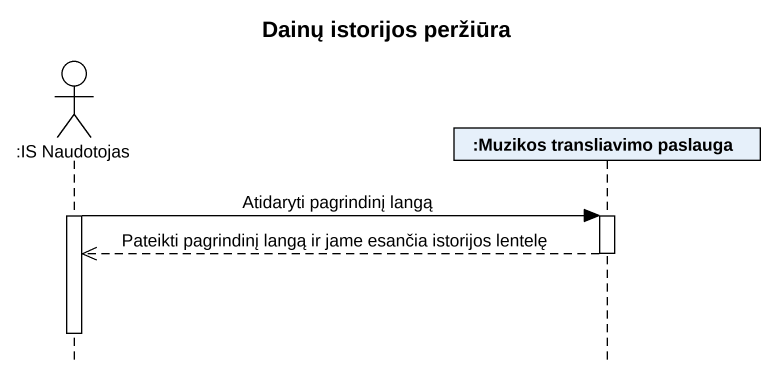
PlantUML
@startuml
title Dainų istorijos peržiūra
hide footbox
actor ":IS Naudotojas" as IS_Naudotojas
participant ":Muzikos transliavimo paslauga" as Muzikos_transliavimo

activate IS_Naudotojas
IS_Naudotojas -> Muzikos_transliavimo : Atidaryti pagrindinį langą
activate Muzikos_transliavimo
Muzikos_transliavimo -->> IS_Naudotojas : Pateikti pagrindinį langą ir jame esančia istorijos lentelę
deactivate Muzikos_transliavimo
deactivate IS_Naudotojas
@enduml
